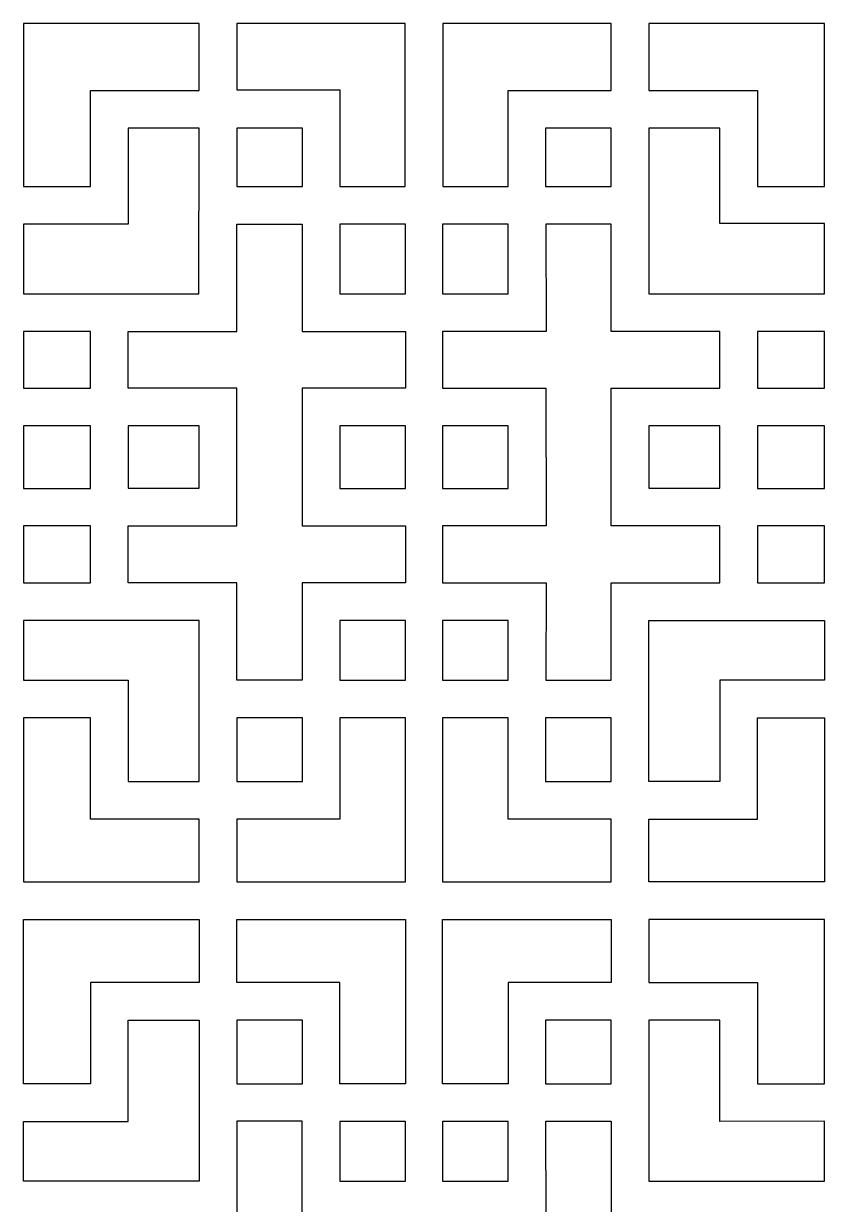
# Model space of a CAD drawing. Header units: centimetres. Extents: x -158 to 158, y -172 to 172.
# Drawn here: x -78.3 to -40, y -55.6 to 0.9 of the extents above; entities that cross this region are included whole.
import ezdxf

# ---------------------------------------------------------------- set-up
doc = ezdxf.new("R2010")
doc.units = ezdxf.units.CM
doc.header["$MEASUREMENT"] = 0
doc.layers.add('layer 1', color=7, linetype='Continuous')

msp = doc.modelspace()

# ---------------------------------------------------------------- linework, layer by layer
at = {"layer": 'layer 1', "color": 242}
for points in [[(-68.06074, -6.84956), (-64.92824, -6.84956), (-64.92824, -4.05956), (-68.06074, -4.05956), (-68.06074, -6.84956)], [(-53.28824, -6.84956), (-50.15574, -6.84956), (-50.15574, -4.05956), (-53.28824, -4.05956), (-53.28824, -6.84956)], [(-63.12824, -11.98455), (-59.99824, -11.98455), (-59.99824, -8.65205), (-63.12824, -8.65205), (-63.12824, -11.98455)], [(-58.21824, -11.98455), (-55.08824, -11.98455), (-55.08824, -8.65205), (-58.21824, -8.65205), (-58.21824, -11.98455)], [(-78.26574, -16.49956), (-75.06574, -16.49956), (-75.06574, -13.78456), (-78.26574, -13.78456), (-78.26574, -16.49956)], [(-43.15074, -16.49956), (-39.95074, -16.49956), (-39.95074, -13.78456), (-43.15074, -13.78456), (-43.15074, -16.49956)], [(-78.26574, -21.29454), (-75.06574, -21.29454), (-75.06574, -18.29956), (-78.26574, -18.29956), (-78.26574, -21.29454)], [(-73.27074, -21.28954), (-69.86324, -21.28954), (-69.86324, -18.29956), (-73.27074, -18.29956), (-73.27074, -21.28954)], [(-63.12824, -21.29455), (-59.99574, -21.29455), (-59.99574, -18.29705), (-63.12824, -18.29705), (-63.12824, -21.29455)], [(-58.21824, -21.29455), (-55.08824, -21.29455), (-55.08824, -18.29705), (-58.21824, -18.29705), (-58.21824, -21.29455)], [(-48.35324, -21.28954), (-44.94574, -21.28954), (-44.94574, -18.29956), (-48.35324, -18.29956), (-48.35324, -21.28954)], [(-43.15074, -21.29454), (-39.95074, -21.29454), (-39.95074, -18.29956), (-43.15074, -18.29956), (-43.15074, -21.29454)], [(-78.26523, -25.81678), (-75.06735, -25.81678), (-75.06735, -23.09042), (-78.26523, -23.09042), (-78.26523, -25.81678)], [(-43.15074, -25.81454), (-39.95074, -25.81454), (-39.95074, -23.09206), (-43.15074, -23.09206), (-43.15074, -25.81454)], [(-63.12824, -30.46956), (-59.99824, -30.46956), (-59.99824, -27.61206), (-63.12824, -27.61206), (-63.12824, -30.46956)], [(-58.21824, -30.46956), (-55.08574, -30.46956), (-55.08574, -27.61206), (-58.21824, -27.61206), (-58.21824, -30.46956)], [(-68.06074, -35.31706), (-64.92824, -35.31706), (-64.92824, -32.26956), (-68.06074, -32.26956), (-68.06074, -35.31706)], [(-53.28824, -35.31706), (-50.15574, -35.31706), (-50.15574, -32.26956), (-53.28824, -32.26956), (-53.28824, -35.31706)], [(-68.06074, -49.7838), (-64.92824, -49.7838), (-64.92824, -46.7363), (-68.06074, -46.7363), (-68.06074, -49.7838)], [(-53.28824, -49.7838), (-50.15574, -49.7838), (-50.15574, -46.7363), (-53.28824, -46.7363), (-53.28824, -49.7838)], [(-63.12824, -54.4413), (-59.99824, -54.4413), (-59.99824, -51.5838), (-63.12824, -51.5838), (-63.12824, -54.4413)], [(-58.21824, -54.4413), (-55.08574, -54.4413), (-55.08574, -51.5838), (-58.21824, -51.5838), (-58.21824, -54.4413)]]:
    msp.add_lwpolyline(points, close=True, dxfattribs=at)
for points, knots in [([(-75.06825, -2.25956), (-75.06825, -2.25956), (-75.06824, -6.84956), (-75.06824, -6.84956), (-75.06824, -6.84956), (-75.06824, -6.84956), (-78.26574, -6.84956), (-78.26574, -6.84956), (-78.26574, -6.84956), (-78.26574, -6.84956), (-78.26574, 0.94044), (-78.26574, 0.94044), (-78.26574, 0.94044), (-78.26574, 0.94044), (-69.86074, 0.94044), (-69.86074, 0.94044), (-69.86074, 0.94044), (-69.86074, 0.94044), (-69.86074, -2.25956), (-69.86074, -2.25956), (-69.86074, -2.25956), (-69.86074, -2.25956), (-75.06825, -2.25956), (-75.06825, -2.25956)], [0, 0, 0, 0, 0.14285714, 0.14285714, 0.14285714, 0.14285714, 0.28571429, 0.28571429, 0.28571429, 0.28571429, 0.42857143, 0.42857143, 0.42857143, 0.42857143, 0.57142857, 0.57142857, 0.57142857, 0.57142857, 0.71428571, 0.71428571, 0.71428571, 0.71428571, 1, 1, 1, 1]), ([(-63.12824, -2.23398), (-63.12824, -2.23398), (-68.06074, -2.23398), (-68.06074, -2.23398), (-68.06074, -2.23398), (-68.06074, -2.23398), (-68.06074, 0.94044), (-68.06074, 0.94044), (-68.06074, 0.94044), (-68.06074, 0.94044), (-60.00324, 0.94044), (-60.00324, 0.94044), (-60.00324, 0.94044), (-60.00324, 0.94044), (-60.00324, -6.84956), (-60.00324, -6.84956), (-60.00324, -6.84956), (-60.00324, -6.84956), (-63.12824, -6.84956), (-63.12824, -6.84956), (-63.12824, -6.84956), (-63.12824, -6.84956), (-63.12824, -2.23398), (-63.12824, -2.23398)], [0, 0, 0, 0, 0.14285714, 0.14285714, 0.14285714, 0.14285714, 0.28571429, 0.28571429, 0.28571429, 0.28571429, 0.42857143, 0.42857143, 0.42857143, 0.42857143, 0.57142857, 0.57142857, 0.57142857, 0.57142857, 0.71428571, 0.71428571, 0.71428571, 0.71428571, 1, 1, 1, 1]), ([(-50.15574, 0.94044), (-50.15574, 0.94044), (-50.15574, -2.25956), (-50.15574, -2.25956), (-50.15574, -2.25956), (-50.15574, -2.25956), (-55.08824, -2.25955), (-55.08824, -2.25955), (-55.08824, -2.25955), (-55.08824, -2.25955), (-55.08824, -6.84956), (-55.08824, -6.84956), (-55.08824, -6.84956), (-55.08824, -6.84956), (-58.21324, -6.84956), (-58.21324, -6.84956), (-58.21324, -6.84956), (-58.21324, -6.84956), (-58.21324, 0.94044), (-58.21324, 0.94044), (-58.21324, 0.94044), (-58.21324, 0.94044), (-50.15574, 0.94044), (-50.15574, 0.94044)], [0, 0, 0, 0, 0.14285714, 0.14285714, 0.14285714, 0.14285714, 0.28571429, 0.28571429, 0.28571429, 0.28571429, 0.42857143, 0.42857143, 0.42857143, 0.42857143, 0.57142857, 0.57142857, 0.57142857, 0.57142857, 0.71428571, 0.71428571, 0.71428571, 0.71428571, 1, 1, 1, 1]), ([(-39.95074, 0.94044), (-39.95074, 0.94044), (-39.95074, -6.84956), (-39.95074, -6.84956), (-39.95074, -6.84956), (-39.95074, -6.84956), (-43.14824, -6.84956), (-43.14824, -6.84956), (-43.14824, -6.84956), (-43.14824, -6.84956), (-43.14824, -2.25956), (-43.14824, -2.25956), (-43.14824, -2.25956), (-43.14824, -2.25956), (-48.35574, -2.25956), (-48.35574, -2.25956), (-48.35574, -2.25956), (-48.35574, -2.25956), (-48.35574, 0.94044), (-48.35574, 0.94044), (-48.35574, 0.94044), (-48.35574, 0.94044), (-39.95074, 0.94044), (-39.95074, 0.94044)], [0, 0, 0, 0, 0.14285714, 0.14285714, 0.14285714, 0.14285714, 0.28571429, 0.28571429, 0.28571429, 0.28571429, 0.42857143, 0.42857143, 0.42857143, 0.42857143, 0.57142857, 0.57142857, 0.57142857, 0.57142857, 0.71428571, 0.71428571, 0.71428571, 0.71428571, 1, 1, 1, 1]), ([(-69.87935, -11.98462), (-69.87935, -11.98462), (-78.26574, -11.98455), (-78.26574, -11.98455), (-78.26574, -11.98455), (-78.26574, -11.98455), (-78.26574, -8.64955), (-78.26574, -8.64955), (-78.26574, -8.64955), (-78.26574, -8.64955), (-73.26574, -8.65001), (-73.26574, -8.65001), (-73.26574, -8.65001), (-73.26574, -8.65001), (-73.26574, -4.05956), (-73.26574, -4.05956), (-73.26574, -4.05956), (-73.26574, -4.05956), (-69.86324, -4.05956), (-69.86324, -4.05956), (-69.86324, -4.05956), (-69.86324, -4.05956), (-69.87935, -11.98462), (-69.87935, -11.98462)], [0, 0, 0, 0, 0.14285714, 0.14285714, 0.14285714, 0.14285714, 0.28571429, 0.28571429, 0.28571429, 0.28571429, 0.42857143, 0.42857143, 0.42857143, 0.42857143, 0.57142857, 0.57142857, 0.57142857, 0.57142857, 0.71428571, 0.71428571, 0.71428571, 0.71428571, 1, 1, 1, 1]), ([(-48.35324, -11.98455), (-48.35324, -11.98455), (-48.35324, -4.05956), (-48.35324, -4.05956), (-48.35324, -4.05956), (-48.35324, -4.05956), (-44.94921, -4.05956), (-44.94921, -4.05956), (-44.94921, -4.05956), (-44.94921, -4.05956), (-44.95074, -8.61581), (-44.95074, -8.61581), (-44.95074, -8.61581), (-44.95074, -8.61581), (-39.95074, -8.61581), (-39.95074, -8.61581), (-39.95074, -8.61581), (-39.95074, -8.61581), (-39.95074, -11.98455), (-39.95074, -11.98455), (-39.95074, -11.98455), (-39.95074, -11.98455), (-48.35324, -11.98455), (-48.35324, -11.98455)], [0, 0, 0, 0, 0.14285714, 0.14285714, 0.14285714, 0.14285714, 0.28571429, 0.28571429, 0.28571429, 0.28571429, 0.42857143, 0.42857143, 0.42857143, 0.42857143, 0.57142857, 0.57142857, 0.57142857, 0.57142857, 0.71428571, 0.71428571, 0.71428571, 0.71428571, 1, 1, 1, 1]), ([(-68.06073, -16.49956), (-68.06073, -16.49956), (-68.06074, -23.09454), (-68.06074, -23.09454), (-68.06074, -23.09454), (-68.06074, -23.09454), (-73.26574, -23.09455), (-73.26574, -23.09455), (-73.26574, -23.09455), (-73.26574, -23.09455), (-73.26574, -25.81455), (-73.26574, -25.81455), (-73.26574, -25.81455), (-73.26574, -25.81455), (-68.06074, -25.81455), (-68.06074, -25.81455), (-68.06074, -25.81455), (-68.06074, -25.81455), (-68.06074, -30.47456), (-68.06074, -30.47456), (-68.06074, -30.47456), (-68.06074, -30.47456), (-64.93324, -30.47456), (-64.93324, -30.47456), (-64.93324, -30.47456), (-64.93324, -30.47456), (-64.93324, -25.81207), (-64.93324, -25.81207), (-64.93324, -25.81207), (-64.93324, -25.81207), (-59.99824, -25.81455), (-59.99824, -25.81455), (-59.99824, -25.81455), (-59.99824, -25.81455), (-59.99824, -23.09455), (-59.99824, -23.09455), (-59.99824, -23.09455), (-59.99824, -23.09455), (-64.93324, -23.09455), (-64.93324, -23.09455), (-64.93324, -23.09455), (-64.93324, -23.09455), (-64.93324, -16.49957), (-64.93324, -16.49957), (-64.93324, -16.49957), (-64.93324, -16.49957), (-59.99824, -16.49956), (-59.99824, -16.49956), (-59.99824, -16.49956), (-59.99824, -16.49956), (-59.99824, -13.78705), (-59.99824, -13.78705), (-59.99824, -13.78705), (-59.99824, -13.78705), (-64.93324, -13.78706), (-64.93324, -13.78706), (-64.93324, -13.78706), (-64.93324, -13.78706), (-64.93324, -8.64955), (-64.93324, -8.64955), (-64.93324, -8.64955), (-64.93324, -8.64955), (-68.06074, -8.64955), (-68.06074, -8.64955), (-68.06074, -8.64955), (-68.06074, -8.64955), (-68.06074, -13.78705), (-68.06074, -13.78705), (-68.06074, -13.78705), (-68.06074, -13.78705), (-73.26574, -13.78705), (-73.26574, -13.78705), (-73.26574, -13.78705), (-73.26574, -13.78705), (-73.26574, -16.49956), (-73.26574, -16.49956), (-73.26574, -16.49956), (-73.26574, -16.49956), (-68.06073, -16.49956), (-68.06073, -16.49956)], [0, 0, 0, 0, 0.04761905, 0.04761905, 0.04761905, 0.04761905, 0.0952381, 0.0952381, 0.0952381, 0.0952381, 0.14285714, 0.14285714, 0.14285714, 0.14285714, 0.19047619, 0.19047619, 0.19047619, 0.19047619, 0.23809524, 0.23809524, 0.23809524, 0.23809524, 0.28571429, 0.28571429, 0.28571429, 0.28571429, 0.33333333, 0.33333333, 0.33333333, 0.33333333, 0.38095238, 0.38095238, 0.38095238, 0.38095238, 0.42857143, 0.42857143, 0.42857143, 0.42857143, 0.47619048, 0.47619048, 0.47619048, 0.47619048, 0.52380952, 0.52380952, 0.52380952, 0.52380952, 0.57142857, 0.57142857, 0.57142857, 0.57142857, 0.61904762, 0.61904762, 0.61904762, 0.61904762, 0.66666667, 0.66666667, 0.66666667, 0.66666667, 0.71428571, 0.71428571, 0.71428571, 0.71428571, 0.76190476, 0.76190476, 0.76190476, 0.76190476, 0.80952381, 0.80952381, 0.80952381, 0.80952381, 0.85714286, 0.85714286, 0.85714286, 0.85714286, 0.9047619, 0.9047619, 0.9047619, 0.9047619, 1, 1, 1, 1]), ([(-53.27076, -23.09455), (-53.27076, -23.09455), (-53.28324, -16.49955), (-53.28324, -16.49955), (-53.28324, -16.49955), (-53.28324, -16.49955), (-58.21824, -16.49956), (-58.21824, -16.49956), (-58.21824, -16.49956), (-58.21824, -16.49956), (-58.21824, -13.78705), (-58.21824, -13.78705), (-58.21824, -13.78705), (-58.21824, -13.78705), (-53.27077, -13.78705), (-53.27077, -13.78705), (-53.27077, -13.78705), (-53.27077, -13.78705), (-53.28324, -8.64955), (-53.28324, -8.64955), (-53.28324, -8.64955), (-53.28324, -8.64955), (-50.15574, -8.64955), (-50.15574, -8.64955), (-50.15574, -8.64955), (-50.15574, -8.64955), (-50.15574, -13.78705), (-50.15574, -13.78705), (-50.15574, -13.78705), (-50.15574, -13.78705), (-44.95074, -13.78705), (-44.95074, -13.78705), (-44.95074, -13.78705), (-44.95074, -13.78705), (-44.95074, -16.49956), (-44.95074, -16.49956), (-44.95074, -16.49956), (-44.95074, -16.49956), (-50.15574, -16.49955), (-50.15574, -16.49955), (-50.15574, -16.49955), (-50.15574, -16.49955), (-50.15574, -23.09456), (-50.15574, -23.09456), (-50.15574, -23.09456), (-50.15574, -23.09456), (-44.95074, -23.09455), (-44.95074, -23.09455), (-44.95074, -23.09455), (-44.95074, -23.09455), (-44.95074, -25.81455), (-44.95074, -25.81455), (-44.95074, -25.81455), (-44.95074, -25.81455), (-50.15574, -25.81206), (-50.15574, -25.81206), (-50.15574, -25.81206), (-50.15574, -25.81206), (-50.15574, -30.47456), (-50.15574, -30.47456), (-50.15574, -30.47456), (-50.15574, -30.47456), (-53.28324, -30.47456), (-53.28324, -30.47456), (-53.28324, -30.47456), (-53.28324, -30.47456), (-53.27077, -25.81455), (-53.27077, -25.81455), (-53.27077, -25.81455), (-53.27077, -25.81455), (-58.21824, -25.81455), (-58.21824, -25.81455), (-58.21824, -25.81455), (-58.21824, -25.81455), (-58.21824, -23.09455), (-58.21824, -23.09455), (-58.21824, -23.09455), (-58.21824, -23.09455), (-53.27076, -23.09455), (-53.27076, -23.09455)], [0, 0, 0, 0, 0.04761905, 0.04761905, 0.04761905, 0.04761905, 0.0952381, 0.0952381, 0.0952381, 0.0952381, 0.14285714, 0.14285714, 0.14285714, 0.14285714, 0.19047619, 0.19047619, 0.19047619, 0.19047619, 0.23809524, 0.23809524, 0.23809524, 0.23809524, 0.28571429, 0.28571429, 0.28571429, 0.28571429, 0.33333333, 0.33333333, 0.33333333, 0.33333333, 0.38095238, 0.38095238, 0.38095238, 0.38095238, 0.42857143, 0.42857143, 0.42857143, 0.42857143, 0.47619048, 0.47619048, 0.47619048, 0.47619048, 0.52380952, 0.52380952, 0.52380952, 0.52380952, 0.57142857, 0.57142857, 0.57142857, 0.57142857, 0.61904762, 0.61904762, 0.61904762, 0.61904762, 0.66666667, 0.66666667, 0.66666667, 0.66666667, 0.71428571, 0.71428571, 0.71428571, 0.71428571, 0.76190476, 0.76190476, 0.76190476, 0.76190476, 0.80952381, 0.80952381, 0.80952381, 0.80952381, 0.85714286, 0.85714286, 0.85714286, 0.85714286, 0.9047619, 0.9047619, 0.9047619, 0.9047619, 1, 1, 1, 1]), ([(-73.26574, -30.46956), (-73.26574, -30.46956), (-78.26574, -30.47078), (-78.26574, -30.47078), (-78.26574, -30.47078), (-78.26574, -30.47078), (-78.26574, -27.61456), (-78.26574, -27.61456), (-78.26574, -27.61456), (-78.26574, -27.61456), (-69.86864, -27.61456), (-69.86864, -27.61456), (-69.86864, -27.61456), (-69.86864, -27.61456), (-69.86324, -35.31706), (-69.86324, -35.31706), (-69.86324, -35.31706), (-69.86324, -35.31706), (-73.26574, -35.31706), (-73.26574, -35.31706), (-73.26574, -35.31706), (-73.26574, -35.31706), (-73.26574, -30.46956), (-73.26574, -30.46956)], [0, 0, 0, 0, 0.14285714, 0.14285714, 0.14285714, 0.14285714, 0.28571429, 0.28571429, 0.28571429, 0.28571429, 0.42857143, 0.42857143, 0.42857143, 0.42857143, 0.57142857, 0.57142857, 0.57142857, 0.57142857, 0.71428571, 0.71428571, 0.71428571, 0.71428571, 1, 1, 1, 1]), ([(-44.95074, -30.46956), (-44.95074, -30.46956), (-39.95074, -30.47456), (-39.95074, -30.47456), (-39.95074, -30.47456), (-39.95074, -30.47456), (-39.95074, -27.61456), (-39.95074, -27.61456), (-39.95074, -27.61456), (-39.95074, -27.61456), (-48.35324, -27.61456), (-48.35324, -27.61456), (-48.35324, -27.61456), (-48.35324, -27.61456), (-48.35324, -35.31706), (-48.35324, -35.31706), (-48.35324, -35.31706), (-48.35324, -35.31706), (-44.95074, -35.31706), (-44.95074, -35.31706), (-44.95074, -35.31706), (-44.95074, -35.31706), (-44.95074, -30.46956), (-44.95074, -30.46956)], [0, 0, 0, 0, 0.14285714, 0.14285714, 0.14285714, 0.14285714, 0.28571429, 0.28571429, 0.28571429, 0.28571429, 0.42857143, 0.42857143, 0.42857143, 0.42857143, 0.57142857, 0.57142857, 0.57142857, 0.57142857, 0.71428571, 0.71428571, 0.71428571, 0.71428571, 1, 1, 1, 1]), ([(-78.26574, -32.27206), (-78.26574, -32.27206), (-75.06574, -32.27206), (-75.06574, -32.27206), (-75.06574, -32.27206), (-75.06574, -32.27206), (-75.06823, -37.11706), (-75.06823, -37.11706), (-75.06823, -37.11706), (-75.06823, -37.11706), (-69.86324, -37.11706), (-69.86324, -37.11706), (-69.86324, -37.11706), (-69.86324, -37.11706), (-69.86324, -40.12706), (-69.86324, -40.12706), (-69.86324, -40.12706), (-69.86324, -40.12706), (-78.26574, -40.12706), (-78.26574, -40.12706), (-78.26574, -40.12706), (-78.26574, -40.12706), (-78.26574, -32.27206), (-78.26574, -32.27206)], [0, 0, 0, 0, 0.14285714, 0.14285714, 0.14285714, 0.14285714, 0.28571429, 0.28571429, 0.28571429, 0.28571429, 0.42857143, 0.42857143, 0.42857143, 0.42857143, 0.57142857, 0.57142857, 0.57142857, 0.57142857, 0.71428571, 0.71428571, 0.71428571, 0.71428571, 1, 1, 1, 1]), ([(-63.12824, -37.11706), (-63.12824, -37.11706), (-63.12824, -32.27206), (-63.12824, -32.27206), (-63.12824, -32.27206), (-63.12824, -32.27206), (-59.99824, -32.27206), (-59.99824, -32.27206), (-59.99824, -32.27206), (-59.99824, -32.27206), (-59.99824, -40.12706), (-59.99824, -40.12706), (-59.99824, -40.12706), (-59.99824, -40.12706), (-68.06074, -40.12706), (-68.06074, -40.12706), (-68.06074, -40.12706), (-68.06074, -40.12706), (-68.06074, -37.11706), (-68.06074, -37.11706), (-68.06074, -37.11706), (-68.06074, -37.11706), (-63.12824, -37.11706), (-63.12824, -37.11706)], [0, 0, 0, 0, 0.14285714, 0.14285714, 0.14285714, 0.14285714, 0.28571429, 0.28571429, 0.28571429, 0.28571429, 0.42857143, 0.42857143, 0.42857143, 0.42857143, 0.57142857, 0.57142857, 0.57142857, 0.57142857, 0.71428571, 0.71428571, 0.71428571, 0.71428571, 1, 1, 1, 1]), ([(-58.21824, -40.12706), (-58.21824, -40.12706), (-58.21824, -32.27206), (-58.21824, -32.27206), (-58.21824, -32.27206), (-58.21824, -32.27206), (-55.08573, -32.27206), (-55.08573, -32.27206), (-55.08573, -32.27206), (-55.08573, -32.27206), (-55.08824, -37.11706), (-55.08824, -37.11706), (-55.08824, -37.11706), (-55.08824, -37.11706), (-50.15574, -37.11706), (-50.15574, -37.11706), (-50.15574, -37.11706), (-50.15574, -37.11706), (-50.15574, -40.12706), (-50.15574, -40.12706), (-50.15574, -40.12706), (-50.15574, -40.12706), (-58.21824, -40.12706), (-58.21824, -40.12706)], [0, 0, 0, 0, 0.14285714, 0.14285714, 0.14285714, 0.14285714, 0.28571429, 0.28571429, 0.28571429, 0.28571429, 0.42857143, 0.42857143, 0.42857143, 0.42857143, 0.57142857, 0.57142857, 0.57142857, 0.57142857, 0.71428571, 0.71428571, 0.71428571, 0.71428571, 1, 1, 1, 1]), ([(-39.95074, -40.12706), (-39.95074, -40.12706), (-39.95074, -32.27206), (-39.95074, -32.27206), (-39.95074, -32.27206), (-39.95074, -32.27206), (-43.15074, -32.27206), (-43.15074, -32.27206), (-43.15074, -32.27206), (-43.15074, -32.27206), (-43.14824, -37.11706), (-43.14824, -37.11706), (-43.14824, -37.11706), (-43.14824, -37.11706), (-48.35324, -37.11706), (-48.35324, -37.11706), (-48.35324, -37.11706), (-48.35324, -37.11706), (-48.35324, -40.12706), (-48.35324, -40.12706), (-48.35324, -40.12706), (-48.35324, -40.12706), (-39.95074, -40.12706), (-39.95074, -40.12706)], [0, 0, 0, 0, 0.14285714, 0.14285714, 0.14285714, 0.14285714, 0.28571429, 0.28571429, 0.28571429, 0.28571429, 0.42857143, 0.42857143, 0.42857143, 0.42857143, 0.57142857, 0.57142857, 0.57142857, 0.57142857, 0.71428571, 0.71428571, 0.71428571, 0.71428571, 1, 1, 1, 1]), ([(-78.26574, -49.7813), (-78.26574, -49.7813), (-75.06574, -49.7813), (-75.06574, -49.7813), (-75.06574, -49.7813), (-75.06574, -49.7813), (-75.06823, -44.9363), (-75.06823, -44.9363), (-75.06823, -44.9363), (-75.06823, -44.9363), (-69.86324, -44.9363), (-69.86324, -44.9363), (-69.86324, -44.9363), (-69.86324, -44.9363), (-69.86324, -41.9263), (-69.86324, -41.9263), (-69.86324, -41.9263), (-69.86324, -41.9263), (-78.26574, -41.9263), (-78.26574, -41.9263), (-78.26574, -41.9263), (-78.26574, -41.9263), (-78.26574, -49.7813), (-78.26574, -49.7813)], [0, 0, 0, 0, 0.14285714, 0.14285714, 0.14285714, 0.14285714, 0.28571429, 0.28571429, 0.28571429, 0.28571429, 0.42857143, 0.42857143, 0.42857143, 0.42857143, 0.57142857, 0.57142857, 0.57142857, 0.57142857, 0.71428571, 0.71428571, 0.71428571, 0.71428571, 1, 1, 1, 1]), ([(-63.12824, -44.9363), (-63.12824, -44.9363), (-63.12824, -49.7813), (-63.12824, -49.7813), (-63.12824, -49.7813), (-63.12824, -49.7813), (-59.99824, -49.7813), (-59.99824, -49.7813), (-59.99824, -49.7813), (-59.99824, -49.7813), (-59.99824, -41.9263), (-59.99824, -41.9263), (-59.99824, -41.9263), (-59.99824, -41.9263), (-68.06074, -41.9263), (-68.06074, -41.9263), (-68.06074, -41.9263), (-68.06074, -41.9263), (-68.06074, -44.9363), (-68.06074, -44.9363), (-68.06074, -44.9363), (-68.06074, -44.9363), (-63.12824, -44.9363), (-63.12824, -44.9363)], [0, 0, 0, 0, 0.14285714, 0.14285714, 0.14285714, 0.14285714, 0.28571429, 0.28571429, 0.28571429, 0.28571429, 0.42857143, 0.42857143, 0.42857143, 0.42857143, 0.57142857, 0.57142857, 0.57142857, 0.57142857, 0.71428571, 0.71428571, 0.71428571, 0.71428571, 1, 1, 1, 1]), ([(-58.21824, -41.9263), (-58.21824, -41.9263), (-58.21824, -49.7813), (-58.21824, -49.7813), (-58.21824, -49.7813), (-58.21824, -49.7813), (-55.08573, -49.7813), (-55.08573, -49.7813), (-55.08573, -49.7813), (-55.08573, -49.7813), (-55.08824, -44.9363), (-55.08824, -44.9363), (-55.08824, -44.9363), (-55.08824, -44.9363), (-50.15574, -44.9363), (-50.15574, -44.9363), (-50.15574, -44.9363), (-50.15574, -44.9363), (-50.15574, -41.9263), (-50.15574, -41.9263), (-50.15574, -41.9263), (-50.15574, -41.9263), (-58.21824, -41.9263), (-58.21824, -41.9263)], [0, 0, 0, 0, 0.14285714, 0.14285714, 0.14285714, 0.14285714, 0.28571429, 0.28571429, 0.28571429, 0.28571429, 0.42857143, 0.42857143, 0.42857143, 0.42857143, 0.57142857, 0.57142857, 0.57142857, 0.57142857, 0.71428571, 0.71428571, 0.71428571, 0.71428571, 1, 1, 1, 1]), ([(-39.95074, -41.9263), (-39.95074, -41.9263), (-39.95074, -49.7813), (-39.95074, -49.7813), (-39.95074, -49.7813), (-39.95074, -49.7813), (-43.15074, -49.7813), (-43.15074, -49.7813), (-43.15074, -49.7813), (-43.15074, -49.7813), (-43.14824, -44.9363), (-43.14824, -44.9363), (-43.14824, -44.9363), (-43.14824, -44.9363), (-48.35324, -44.9363), (-48.35324, -44.9363), (-48.35324, -44.9363), (-48.35324, -44.9363), (-48.35324, -41.9263), (-48.35324, -41.9263), (-48.35324, -41.9263), (-48.35324, -41.9263), (-39.95074, -41.9263), (-39.95074, -41.9263)], [0, 0, 0, 0, 0.14285714, 0.14285714, 0.14285714, 0.14285714, 0.28571429, 0.28571429, 0.28571429, 0.28571429, 0.42857143, 0.42857143, 0.42857143, 0.42857143, 0.57142857, 0.57142857, 0.57142857, 0.57142857, 0.71428571, 0.71428571, 0.71428571, 0.71428571, 1, 1, 1, 1]), ([(-73.26574, -51.5838), (-73.26574, -51.5838), (-78.26574, -51.58258), (-78.26574, -51.58258), (-78.26574, -51.58258), (-78.26574, -51.58258), (-78.26574, -54.4388), (-78.26574, -54.4388), (-78.26574, -54.4388), (-78.26574, -54.4388), (-69.86864, -54.4388), (-69.86864, -54.4388), (-69.86864, -54.4388), (-69.86864, -54.4388), (-69.86324, -46.7363), (-69.86324, -46.7363), (-69.86324, -46.7363), (-69.86324, -46.7363), (-73.26574, -46.7363), (-73.26574, -46.7363), (-73.26574, -46.7363), (-73.26574, -46.7363), (-73.26574, -51.5838), (-73.26574, -51.5838)], [0, 0, 0, 0, 0.14285714, 0.14285714, 0.14285714, 0.14285714, 0.28571429, 0.28571429, 0.28571429, 0.28571429, 0.42857143, 0.42857143, 0.42857143, 0.42857143, 0.57142857, 0.57142857, 0.57142857, 0.57142857, 0.71428571, 0.71428571, 0.71428571, 0.71428571, 1, 1, 1, 1]), ([(-44.95074, -51.5838), (-44.95074, -51.5838), (-39.95074, -51.5788), (-39.95074, -51.5788), (-39.95074, -51.5788), (-39.95074, -51.5788), (-39.95074, -54.4388), (-39.95074, -54.4388), (-39.95074, -54.4388), (-39.95074, -54.4388), (-48.35324, -54.4388), (-48.35324, -54.4388), (-48.35324, -54.4388), (-48.35324, -54.4388), (-48.35324, -46.7363), (-48.35324, -46.7363), (-48.35324, -46.7363), (-48.35324, -46.7363), (-44.95074, -46.7363), (-44.95074, -46.7363), (-44.95074, -46.7363), (-44.95074, -46.7363), (-44.95074, -51.5838), (-44.95074, -51.5838)], [0, 0, 0, 0, 0.14285714, 0.14285714, 0.14285714, 0.14285714, 0.28571429, 0.28571429, 0.28571429, 0.28571429, 0.42857143, 0.42857143, 0.42857143, 0.42857143, 0.57142857, 0.57142857, 0.57142857, 0.57142857, 0.71428571, 0.71428571, 0.71428571, 0.71428571, 1, 1, 1, 1]), ([(-68.06073, -65.5538), (-68.06073, -65.5538), (-68.06074, -58.95882), (-68.06074, -58.95882), (-68.06074, -58.95882), (-68.06074, -58.95882), (-73.26574, -58.95881), (-73.26574, -58.95881), (-73.26574, -58.95881), (-73.26574, -58.95881), (-73.26574, -56.23881), (-73.26574, -56.23881), (-73.26574, -56.23881), (-73.26574, -56.23881), (-68.06074, -56.23881), (-68.06074, -56.23881), (-68.06074, -56.23881), (-68.06074, -56.23881), (-68.06074, -51.5788), (-68.06074, -51.5788), (-68.06074, -51.5788), (-68.06074, -51.5788), (-64.93324, -51.5788), (-64.93324, -51.5788), (-64.93324, -51.5788), (-64.93324, -51.5788), (-64.93324, -56.24129), (-64.93324, -56.24129), (-64.93324, -56.24129), (-64.93324, -56.24129), (-59.99824, -56.23881), (-59.99824, -56.23881), (-59.99824, -56.23881), (-59.99824, -56.23881), (-59.99824, -58.95881), (-59.99824, -58.95881), (-59.99824, -58.95881), (-59.99824, -58.95881), (-64.93324, -58.95881), (-64.93324, -58.95881), (-64.93324, -58.95881), (-64.93324, -58.95881), (-64.93324, -65.55379), (-64.93324, -65.55379), (-64.93324, -65.55379), (-64.93324, -65.55379), (-59.99824, -65.5538), (-59.99824, -65.5538), (-59.99824, -65.5538), (-59.99824, -65.5538), (-59.99824, -68.26631), (-59.99824, -68.26631), (-59.99824, -68.26631), (-59.99824, -68.26631), (-64.93324, -68.2663), (-64.93324, -68.2663), (-64.93324, -68.2663), (-64.93324, -68.2663), (-64.93324, -73.40381), (-64.93324, -73.40381), (-64.93324, -73.40381), (-64.93324, -73.40381), (-68.06074, -73.40381), (-68.06074, -73.40381), (-68.06074, -73.40381), (-68.06074, -73.40381), (-68.06074, -68.26631), (-68.06074, -68.26631), (-68.06074, -68.26631), (-68.06074, -68.26631), (-73.26574, -68.26631), (-73.26574, -68.26631), (-73.26574, -68.26631), (-73.26574, -68.26631), (-73.26574, -65.5538), (-73.26574, -65.5538), (-73.26574, -65.5538), (-73.26574, -65.5538), (-68.06073, -65.5538), (-68.06073, -65.5538)], [0, 0, 0, 0, 0.04761905, 0.04761905, 0.04761905, 0.04761905, 0.0952381, 0.0952381, 0.0952381, 0.0952381, 0.14285714, 0.14285714, 0.14285714, 0.14285714, 0.19047619, 0.19047619, 0.19047619, 0.19047619, 0.23809524, 0.23809524, 0.23809524, 0.23809524, 0.28571429, 0.28571429, 0.28571429, 0.28571429, 0.33333333, 0.33333333, 0.33333333, 0.33333333, 0.38095238, 0.38095238, 0.38095238, 0.38095238, 0.42857143, 0.42857143, 0.42857143, 0.42857143, 0.47619048, 0.47619048, 0.47619048, 0.47619048, 0.52380952, 0.52380952, 0.52380952, 0.52380952, 0.57142857, 0.57142857, 0.57142857, 0.57142857, 0.61904762, 0.61904762, 0.61904762, 0.61904762, 0.66666667, 0.66666667, 0.66666667, 0.66666667, 0.71428571, 0.71428571, 0.71428571, 0.71428571, 0.76190476, 0.76190476, 0.76190476, 0.76190476, 0.80952381, 0.80952381, 0.80952381, 0.80952381, 0.85714286, 0.85714286, 0.85714286, 0.85714286, 0.9047619, 0.9047619, 0.9047619, 0.9047619, 1, 1, 1, 1]), ([(-53.27076, -58.95881), (-53.27076, -58.95881), (-53.28324, -65.55381), (-53.28324, -65.55381), (-53.28324, -65.55381), (-53.28324, -65.55381), (-58.21824, -65.5538), (-58.21824, -65.5538), (-58.21824, -65.5538), (-58.21824, -65.5538), (-58.21824, -68.26631), (-58.21824, -68.26631), (-58.21824, -68.26631), (-58.21824, -68.26631), (-53.27077, -68.26631), (-53.27077, -68.26631), (-53.27077, -68.26631), (-53.27077, -68.26631), (-53.28324, -73.40381), (-53.28324, -73.40381), (-53.28324, -73.40381), (-53.28324, -73.40381), (-50.15574, -73.40381), (-50.15574, -73.40381), (-50.15574, -73.40381), (-50.15574, -73.40381), (-50.15574, -68.26631), (-50.15574, -68.26631), (-50.15574, -68.26631), (-50.15574, -68.26631), (-44.95074, -68.26631), (-44.95074, -68.26631), (-44.95074, -68.26631), (-44.95074, -68.26631), (-44.95074, -65.5538), (-44.95074, -65.5538), (-44.95074, -65.5538), (-44.95074, -65.5538), (-50.15574, -65.55381), (-50.15574, -65.55381), (-50.15574, -65.55381), (-50.15574, -65.55381), (-50.15574, -58.9588), (-50.15574, -58.9588), (-50.15574, -58.9588), (-50.15574, -58.9588), (-44.95074, -58.95881), (-44.95074, -58.95881), (-44.95074, -58.95881), (-44.95074, -58.95881), (-44.95074, -56.23881), (-44.95074, -56.23881), (-44.95074, -56.23881), (-44.95074, -56.23881), (-50.15574, -56.2413), (-50.15574, -56.2413), (-50.15574, -56.2413), (-50.15574, -56.2413), (-50.15574, -51.5788), (-50.15574, -51.5788), (-50.15574, -51.5788), (-50.15574, -51.5788), (-53.28324, -51.5788), (-53.28324, -51.5788), (-53.28324, -51.5788), (-53.28324, -51.5788), (-53.27077, -56.23881), (-53.27077, -56.23881), (-53.27077, -56.23881), (-53.27077, -56.23881), (-58.21824, -56.23881), (-58.21824, -56.23881), (-58.21824, -56.23881), (-58.21824, -56.23881), (-58.21824, -58.95881), (-58.21824, -58.95881), (-58.21824, -58.95881), (-58.21824, -58.95881), (-53.27076, -58.95881), (-53.27076, -58.95881)], [0, 0, 0, 0, 0.04761905, 0.04761905, 0.04761905, 0.04761905, 0.0952381, 0.0952381, 0.0952381, 0.0952381, 0.14285714, 0.14285714, 0.14285714, 0.14285714, 0.19047619, 0.19047619, 0.19047619, 0.19047619, 0.23809524, 0.23809524, 0.23809524, 0.23809524, 0.28571429, 0.28571429, 0.28571429, 0.28571429, 0.33333333, 0.33333333, 0.33333333, 0.33333333, 0.38095238, 0.38095238, 0.38095238, 0.38095238, 0.42857143, 0.42857143, 0.42857143, 0.42857143, 0.47619048, 0.47619048, 0.47619048, 0.47619048, 0.52380952, 0.52380952, 0.52380952, 0.52380952, 0.57142857, 0.57142857, 0.57142857, 0.57142857, 0.61904762, 0.61904762, 0.61904762, 0.61904762, 0.66666667, 0.66666667, 0.66666667, 0.66666667, 0.71428571, 0.71428571, 0.71428571, 0.71428571, 0.76190476, 0.76190476, 0.76190476, 0.76190476, 0.80952381, 0.80952381, 0.80952381, 0.80952381, 0.85714286, 0.85714286, 0.85714286, 0.85714286, 0.9047619, 0.9047619, 0.9047619, 0.9047619, 1, 1, 1, 1])]:
    msp.add_open_spline(points, degree=3, knots=knots, dxfattribs=at)

doc.saveas('drawing.dxf')
